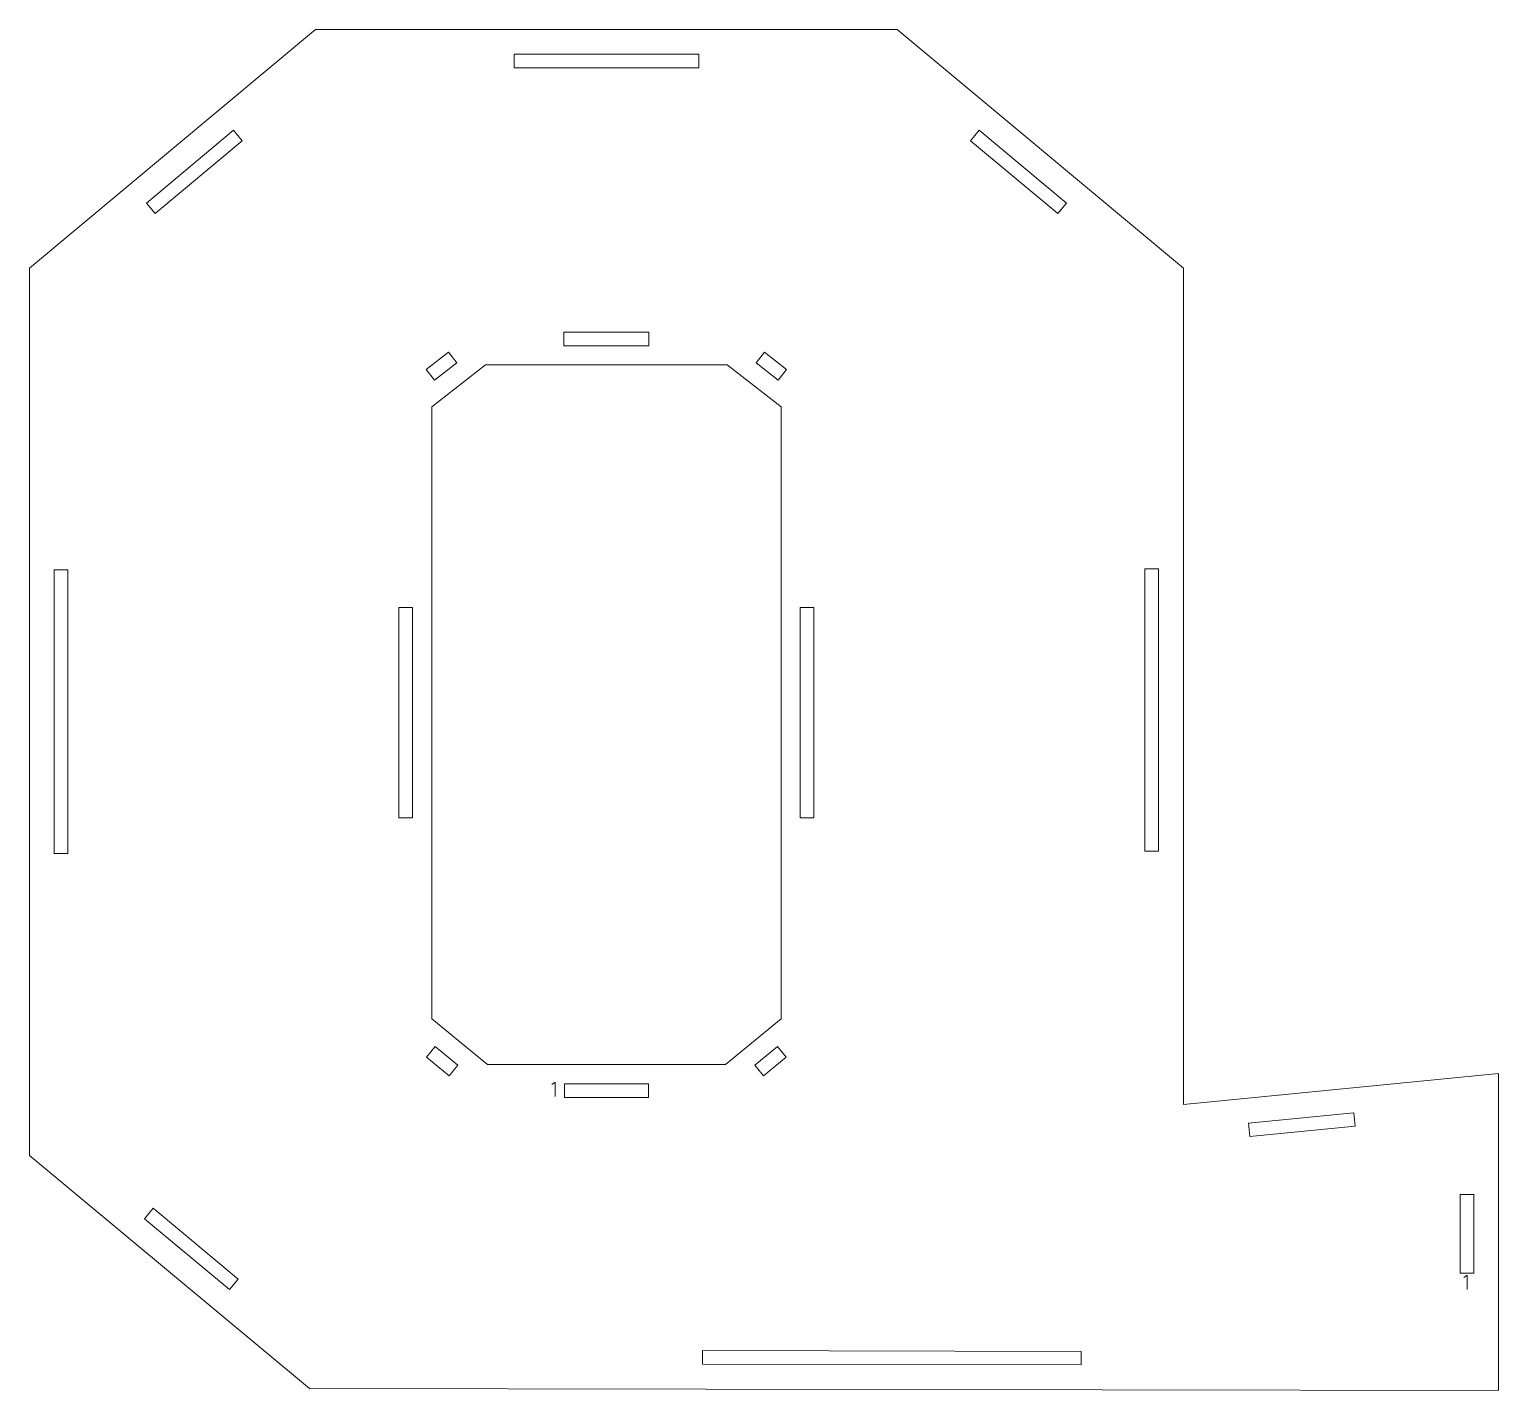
# Model space of a CAD drawing. Header units: centimetres. Extents: x -250 to 250, y -508 to 508.
# Drawn here: x 70.76 to 103.12, y 100.35 to 130.35 of the extents above; entities that cross this region are included whole.
import ezdxf

# ---------------------------------------------------------------- set-up
doc = ezdxf.new("R2010")
doc.units = ezdxf.units.CM
doc.header["$MEASUREMENT"] = 0
doc.layers.add('Capa 1', color=7, linetype='Continuous')

msp = doc.modelspace()

# ---------------------------------------------------------------- linework, layer by layer
at = {"layer": 'Capa 1', "color": 240, "lineweight": 9}
for points, knots in [([(103.12112, 100.3527), (103.12112, 100.3527), (76.92849, 100.40087), (76.92849, 100.40087), (76.92849, 100.40087), (70.75686, 105.53671), (70.75686, 105.53671), (70.75686, 105.53671), (70.75686, 125.0874), (70.75686, 125.0874), (70.75686, 125.0874), (77.05797, 130.3527), (77.05797, 130.3527), (77.05797, 130.3527), (89.87596, 130.3527), (89.87596, 130.3527), (89.87596, 130.3527), (96.17707, 125.0874), (96.17707, 125.0874), (96.17707, 125.0874), (96.17707, 106.65882), (96.17707, 106.65882), (96.17707, 106.65882), (103.12112, 107.34434), (103.12112, 107.34434), (103.12112, 107.34434), (103.12112, 100.3527), (103.12112, 100.3527)], [0, 0, 0, 0, 0.11111111, 0.11111111, 0.11111111, 0.22222222, 0.22222222, 0.22222222, 0.33333333, 0.33333333, 0.33333333, 0.44444444, 0.44444444, 0.44444444, 0.55555556, 0.55555556, 0.55555556, 0.66666667, 0.66666667, 0.66666667, 0.77777778, 0.77777778, 0.77777778, 0.88888889, 0.88888889, 0.88888889, 1, 1, 1, 1]), ([(81.43325, 129.50417), (81.43325, 129.50417), (85.50068, 129.50417), (85.50068, 129.50417), (85.50068, 129.50417), (85.50068, 129.80417), (85.50068, 129.80417), (85.50068, 129.80417), (81.43325, 129.80417), (81.43325, 129.80417), (81.43325, 129.80417), (81.43325, 129.50417), (81.43325, 129.50417)], [0, 0, 0, 0, 0.25, 0.25, 0.25, 0.5, 0.5, 0.5, 0.75, 0.75, 0.75, 1, 1, 1, 1]), ([(73.52554, 126.29517), (73.52554, 126.29517), (75.44568, 127.89967), (75.44568, 127.89967), (75.44568, 127.89967), (75.25332, 128.12988), (75.25332, 128.12988), (75.25332, 128.12988), (73.33317, 126.52538), (73.33317, 126.52538), (73.33317, 126.52538), (73.52554, 126.29517), (73.52554, 126.29517)], [0, 0, 0, 0, 0.25, 0.25, 0.25, 0.5, 0.5, 0.5, 0.75, 0.75, 0.75, 1, 1, 1, 1]), ([(91.48825, 127.89967), (91.48825, 127.89967), (93.40839, 126.29517), (93.40839, 126.29517), (93.40839, 126.29517), (93.60076, 126.52538), (93.60076, 126.52538), (93.60076, 126.52538), (91.68061, 128.12988), (91.68061, 128.12988), (91.68061, 128.12988), (91.48825, 127.89967), (91.48825, 127.89967)], [0, 0, 0, 0, 0.25, 0.25, 0.25, 0.5, 0.5, 0.5, 0.75, 0.75, 0.75, 1, 1, 1, 1]), ([(82.53059, 123.38095), (82.53059, 123.38095), (84.40334, 123.38095), (84.40334, 123.38095), (84.40334, 123.38095), (84.40334, 123.68095), (84.40334, 123.68095), (84.40334, 123.68095), (82.53059, 123.68095), (82.53059, 123.68095), (82.53059, 123.68095), (82.53059, 123.38095), (82.53059, 123.38095)], [0, 0, 0, 0, 0.25, 0.25, 0.25, 0.5, 0.5, 0.5, 0.75, 0.75, 0.75, 1, 1, 1, 1]), ([(79.68327, 122.62296), (79.68327, 122.62296), (80.17055, 123.00196), (80.17055, 123.00196), (80.17055, 123.00196), (79.98637, 123.23876), (79.98637, 123.23876), (79.98637, 123.23876), (79.49909, 122.85977), (79.49909, 122.85977), (79.49909, 122.85977), (79.68327, 122.62296), (79.68327, 122.62296)], [0, 0, 0, 0, 0.25, 0.25, 0.25, 0.5, 0.5, 0.5, 0.75, 0.75, 0.75, 1, 1, 1, 1]), ([(86.76338, 123.00196), (86.76338, 123.00196), (87.25066, 122.62296), (87.25066, 122.62296), (87.25066, 122.62296), (87.43484, 122.85977), (87.43484, 122.85977), (87.43484, 122.85977), (86.94756, 123.23876), (86.94756, 123.23876), (86.94756, 123.23876), (86.76338, 123.00196), (86.76338, 123.00196)], [0, 0, 0, 0, 0.25, 0.25, 0.25, 0.5, 0.5, 0.5, 0.75, 0.75, 0.75, 1, 1, 1, 1]), ([(80.84614, 107.53793), (80.84614, 107.53793), (86.08779, 107.53793), (86.08779, 107.53793), (86.08779, 107.53793), (87.31368, 108.54492), (87.31368, 108.54492), (87.31368, 108.54492), (87.31368, 122.03647), (87.31368, 122.03647), (87.31368, 122.03647), (86.13054, 122.95669), (86.13054, 122.95669), (86.13054, 122.95669), (80.80339, 122.95669), (80.80339, 122.95669), (80.80339, 122.95669), (79.62025, 122.03647), (79.62025, 122.03647), (79.62025, 122.03647), (79.62025, 108.54492), (79.62025, 108.54492), (79.62025, 108.54492), (80.84614, 107.53793), (80.84614, 107.53793)], [0, 0, 0, 0, 0.125, 0.125, 0.125, 0.25, 0.25, 0.25, 0.375, 0.375, 0.375, 0.5, 0.5, 0.5, 0.625, 0.625, 0.625, 0.75, 0.75, 0.75, 0.875, 0.875, 0.875, 1, 1, 1, 1]), ([(95.32854, 118.46743), (95.32854, 118.46743), (95.32854, 112.24419), (95.32854, 112.24419), (95.32854, 112.24419), (95.62854, 112.24419), (95.62854, 112.24419), (95.62854, 112.24419), (95.62854, 118.46743), (95.62854, 118.46743), (95.62854, 118.46743), (95.32854, 118.46743), (95.32854, 118.46743)], [0, 0, 0, 0, 0.25, 0.25, 0.25, 0.5, 0.5, 0.5, 0.75, 0.75, 0.75, 1, 1, 1, 1]), ([(71.60539, 112.18656), (71.60539, 112.18656), (71.60539, 118.43861), (71.60539, 118.43861), (71.60539, 118.43861), (71.30539, 118.43861), (71.30539, 118.43861), (71.30539, 118.43861), (71.30539, 112.18656), (71.30539, 112.18656), (71.30539, 112.18656), (71.60539, 112.18656), (71.60539, 112.18656)], [0, 0, 0, 0, 0.25, 0.25, 0.25, 0.5, 0.5, 0.5, 0.75, 0.75, 0.75, 1, 1, 1, 1]), ([(79.19599, 112.97757), (79.19599, 112.97757), (79.19599, 117.61077), (79.19599, 117.61077), (79.19599, 117.61077), (78.89599, 117.61077), (78.89599, 117.61077), (78.89599, 117.61077), (78.89599, 112.97757), (78.89599, 112.97757), (78.89599, 112.97757), (79.19599, 112.97757), (79.19599, 112.97757)], [0, 0, 0, 0, 0.25, 0.25, 0.25, 0.5, 0.5, 0.5, 0.75, 0.75, 0.75, 1, 1, 1, 1]), ([(87.73794, 117.61077), (87.73794, 117.61077), (87.73794, 112.97757), (87.73794, 112.97757), (87.73794, 112.97757), (88.03794, 112.97757), (88.03794, 112.97757), (88.03794, 112.97757), (88.03794, 117.61077), (88.03794, 117.61077), (88.03794, 117.61077), (87.73794, 117.61077), (87.73794, 117.61077)], [0, 0, 0, 0, 0.25, 0.25, 0.25, 0.5, 0.5, 0.5, 0.75, 0.75, 0.75, 1, 1, 1, 1]), ([(80.19482, 107.5239), (80.19482, 107.5239), (79.6954, 107.93414), (79.6954, 107.93414), (79.6954, 107.93414), (79.50498, 107.70232), (79.50498, 107.70232), (79.50498, 107.70232), (80.00439, 107.29209), (80.00439, 107.29209), (80.00439, 107.29209), (80.19482, 107.5239), (80.19482, 107.5239)], [0, 0, 0, 0, 0.25, 0.25, 0.25, 0.5, 0.5, 0.5, 0.75, 0.75, 0.75, 1, 1, 1, 1]), ([(87.23853, 107.93414), (87.23853, 107.93414), (86.73911, 107.5239), (86.73911, 107.5239), (86.73911, 107.5239), (86.92954, 107.29209), (86.92954, 107.29209), (86.92954, 107.29209), (87.42895, 107.70232), (87.42895, 107.70232), (87.42895, 107.70232), (87.23853, 107.93414), (87.23853, 107.93414)], [0, 0, 0, 0, 0.25, 0.25, 0.25, 0.5, 0.5, 0.5, 0.75, 0.75, 0.75, 1, 1, 1, 1]), ([(84.39121, 107.11367), (84.39121, 107.11367), (82.54272, 107.11367), (82.54272, 107.11367), (82.54272, 107.11367), (82.54272, 106.81367), (82.54272, 106.81367), (82.54272, 106.81367), (84.39121, 106.81367), (84.39121, 106.81367), (84.39121, 106.81367), (84.39121, 107.11367), (84.39121, 107.11367)], [0, 0, 0, 0, 0.25, 0.25, 0.25, 0.5, 0.5, 0.5, 0.75, 0.75, 0.75, 1, 1, 1, 1]), ([(97.64322, 105.95091), (97.64322, 105.95091), (99.95791, 106.17941), (99.95791, 106.17941), (99.95791, 106.17941), (99.92843, 106.47796), (99.92843, 106.47796), (99.92843, 106.47796), (97.61375, 106.24946), (97.61375, 106.24946), (97.61375, 106.24946), (97.64322, 105.95091), (97.64322, 105.95091)], [0, 0, 0, 0, 0.25, 0.25, 0.25, 0.5, 0.5, 0.5, 0.75, 0.75, 0.75, 1, 1, 1, 1]), ([(102.27259, 104.67288), (102.27259, 104.67288), (102.27259, 102.93783), (102.27259, 102.93783), (102.27259, 102.93783), (102.57259, 102.93783), (102.57259, 102.93783), (102.57259, 102.93783), (102.57259, 104.67288), (102.57259, 104.67288), (102.57259, 104.67288), (102.27259, 104.67288), (102.27259, 104.67288)], [0, 0, 0, 0, 0.25, 0.25, 0.25, 0.5, 0.5, 0.5, 0.75, 0.75, 0.75, 1, 1, 1, 1]), ([(75.35916, 102.81073), (75.35916, 102.81073), (73.48228, 104.37261), (73.48228, 104.37261), (73.48228, 104.37261), (73.29038, 104.14201), (73.29038, 104.14201), (73.29038, 104.14201), (75.16727, 102.58013), (75.16727, 102.58013), (75.16727, 102.58013), (75.35916, 102.81073), (75.35916, 102.81073)], [0, 0, 0, 0, 0.25, 0.25, 0.25, 0.5, 0.5, 0.5, 0.75, 0.75, 0.75, 1, 1, 1, 1]), ([(93.92708, 101.21814), (93.92708, 101.21814), (85.58156, 101.23349), (85.58156, 101.23349), (85.58156, 101.23349), (85.58101, 100.93349), (85.58101, 100.93349), (85.58101, 100.93349), (93.92652, 100.91814), (93.92652, 100.91814), (93.92652, 100.91814), (93.92708, 101.21814), (93.92708, 101.21814)], [0, 0, 0, 0, 0.25, 0.25, 0.25, 0.5, 0.5, 0.5, 0.75, 0.75, 0.75, 1, 1, 1, 1])]:
    msp.add_open_spline(points, degree=3, knots=knots, dxfattribs=at)
at = {"layer": 'Capa 1', "color": 114, "lineweight": 9}
for points in [[(82.33945, 107.15117), (82.33945, 107.15117), (82.26332, 107.09843), (82.26332, 107.09843), (82.26332, 107.09843), (82.33945, 107.15117), (82.33945, 107.15117), (82.33945, 107.15117), (82.33945, 106.83427), (82.33945, 106.83427), (82.33945, 106.83427), (82.33945, 107.15117), (82.33945, 107.15117)], [(102.4311, 102.89913), (102.4311, 102.89913), (102.35497, 102.84639), (102.35497, 102.84639), (102.35497, 102.84639), (102.4311, 102.89913), (102.4311, 102.89913), (102.4311, 102.89913), (102.4311, 102.58223), (102.4311, 102.58223), (102.4311, 102.58223), (102.4311, 102.89913), (102.4311, 102.89913)]]:
    msp.add_open_spline(points, degree=3, knots=[0, 0, 0, 0, 0.25, 0.25, 0.25, 0.5, 0.5, 0.5, 0.75, 0.75, 0.75, 1, 1, 1, 1], dxfattribs=at)

doc.saveas('drawing.dxf')
